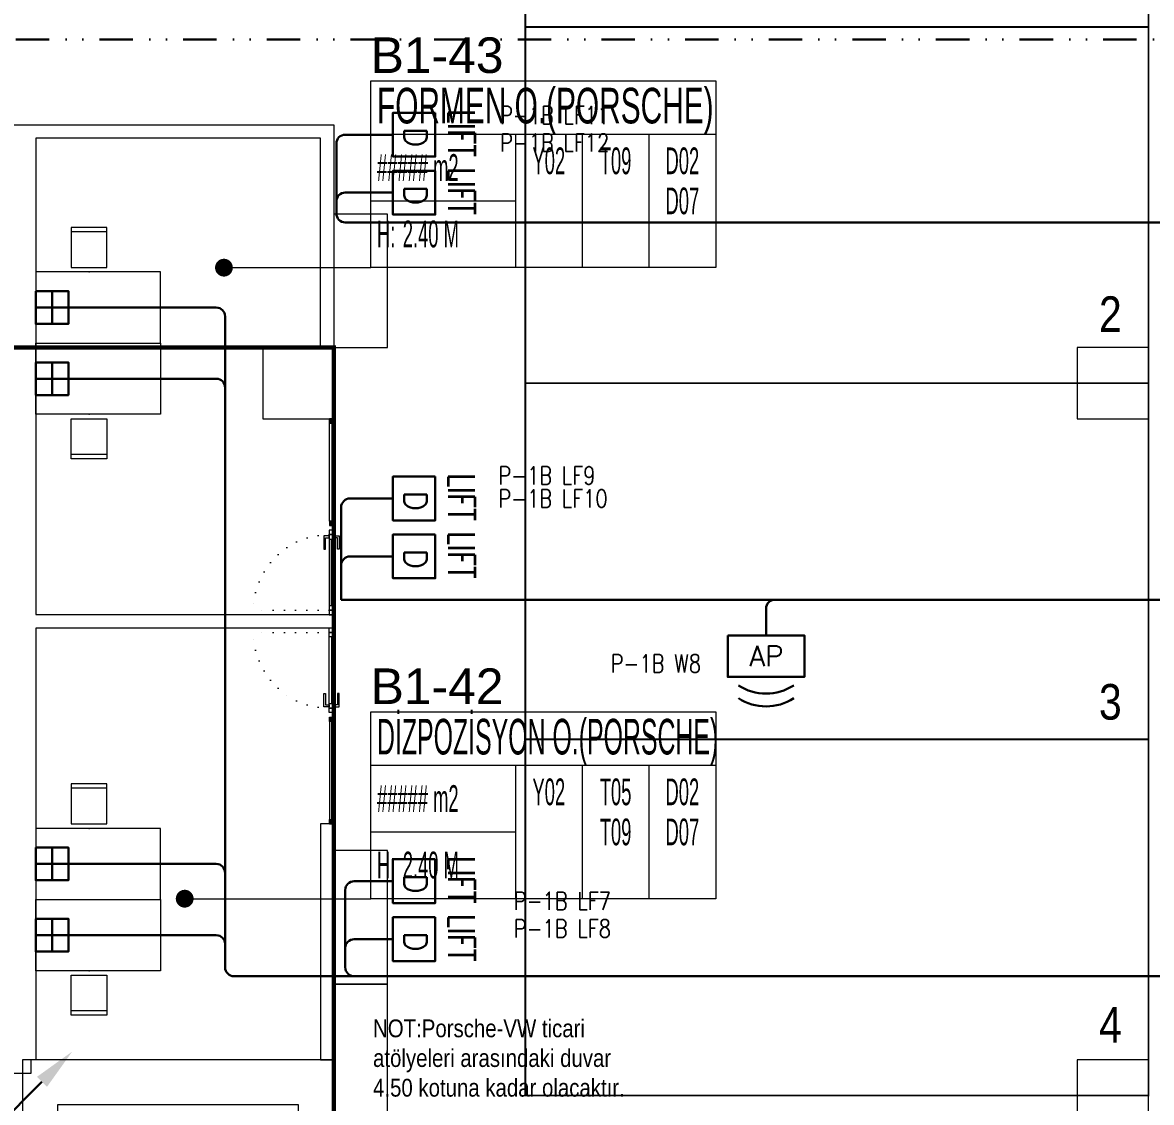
# Model space of a CAD drawing. Header units: metres. Extents: x -13621 to 152406, y -16073 to 22221.
# Drawn here: x 60090 to 61358, y 3232 to 4445 of the extents above; entities that cross this region are included whole.
import ezdxf
from ezdxf.enums import TextEntityAlignment as Align
from ezdxf.xclip import XClip

# ---------------------------------------------------------------- set-up
doc = ezdxf.new("R2010")
doc.units = ezdxf.units.M
doc.header["$LTSCALE"] = 100
doc.header["$MEASUREMENT"] = 0
doc.header["$XCLIPFRAME"] = 0
for name, pattern in [('DIVIDE2', [0.625, 0.25, -0.125, 0, -0.125, 0, -0.125]), ('DOT2', [0.125, 0, -0.125]), ('DOT5', [0.75, 0, -0.75]), ('HIDDEN', [0.375, 0.25, -0.125])]:
    doc.linetypes.add(name, pattern=pattern)
doc.layers.get('0').update_dxf_attribs({"color": 9, "lineweight": 9})
for name, color, linetype, lineweight in [('00', 9, 'Continuous', 9), ('01', 9, 'Continuous', 9), ('05', 9, 'Continuous', 9), ('06B', 9, 'Continuous', 9), ('06D', 9, 'Continuous', 9), ('10', 9, 'Continuous', 9), ('15', 9, 'Continuous', 9), ('20', 9, 'DOT2', 9), ('21', 9, 'Continuous', 9), ('21_mahal200', 9, 'Continuous', 9), ('Data  Tavan', 170, 'Continuous', 30), ('E-ACCESS POINT (KABLOSUZ ERİŞİM İÇİN)', 7, 'Continuous', 30), ('E-DATA LIFT PRIZI', 7, 'Continuous', 30), ('E-DUVARA MONTE PRİZ KUTUSU', 7, 'Continuous', 30), ('E-KABLO', 7, 'Continuous', 30), ('E-OK', 3, 'Continuous', 30), ('E-YAZI', 7, 'Continuous', 30)]:
    doc.layers.add(name, color=color, linetype=linetype, lineweight=lineweight)
doc.styles.add('Arial', font='arial.ttf', dxfattribs={"height": 2.5})
doc.styles.add('E-YAZI', font='txttw.shx')
doc.styles.add('MuuM_TEXT-STANDART', font='ARIALN.TTF')
doc.dimstyles.new('MuuM_DIM200', dxfattribs={"dimscale": 20, "dimtxt": 2, "dimasz": 1, "dimexe": 1, "dimexo": 1, "dimgap": 1, "dimtad": 1, "dimdec": 1, "dimrnd": 0.5, "dimdsep": 46, "dimtxsty": 'MuuM_TEXT-STANDART', "dimblk": 'ARCHTICK', "dimcen": 0, "dimdle": 0.15, "dimclrd": 256, "dimclre": 256, "dimclrt": 256, "dimadec": 0, "dimazin": 0, "dimtfac": 5, "dimtdec": 1, "dimtix": 1, "dimtmove": 2, "dimatfit": 3, "dimldrblk": 'DOT', "dimfxl": 3, "dimfxlon": 1, "dimtolj": 1, "dimlwd": -1, "dimlwe": -1, "dimarcsym": 0})

# ---------------------------------------------------------------- blocks, each defined once
blk = doc.blocks.new('10_DUVARA MONTE PRİZ KUTUSU')
at = {"layer": 'E-DUVARA MONTE PRİZ KUTUSU', "color": 4}
for p, q in [((0, 24.5), (0, -24.5)), ((24.5, 0), (-24.5, 0))]:
    blk.add_line(p, q, dxfattribs=at)
blk.add_lwpolyline([(-24.5, -24.5), (24.5, -24.5), (24.5, 24.5), (-24.5, 24.5)], close=True, dxfattribs=at)
blk = doc.blocks.new('E-DATA LIFT PRIZI')
at = {"layer": 'E-DATA LIFT PRIZI', "color": 2}
blk.add_line((0, 0), (0, 42), dxfattribs=at)
blk.add_lwpolyline([(-24.6, 89.6), (24.6, 89.6), (24.6, 42), (-24.6, 42)], close=True, dxfattribs=at)
at = {"layer": 'E-DATA LIFT PRIZI', "color": 2, "style": 'E-YAZI', "width": 0.7}
blk.add_text('LIFT', height=30, dxfattribs=at).set_placement((-28, 104.2))
at = {"layer": 'E-DATA LIFT PRIZI', "color": 2, "style": 'E-YAZI'}
blk.add_text('D', height=25.6, dxfattribs=at).set_placement((-8.8, 54.6))
blk = doc.blocks.new('*U201')
at = {"layer": 'E-OK', "color": 3, "linetype": 'Continuous'}
blk.add_line((-126.3, -126.2), (0, 0), dxfattribs=at)
at = {"layer": 'E-OK', "color": 4, "linetype": 'Continuous', "const_width": 30}
blk.add_lwpolyline([(-15, 0, 1), (15, 0, 1)], format="xyb", close=True, dxfattribs=at)
at = {"layer": 'E-OK', "color": 3, "linetype": 'Continuous'}
blk.add_solid([(-112.2, -140.4), (-140.4, -112.1), (-211.2, -211)], dxfattribs=at)
blk = doc.blocks.new('*U382')
at = {"layer": 'E-ACCESS POINT (KABLOSUZ ERİŞİM İÇİN)', "color": 4}
blk.add_lwpolyline([(-2.395, 3.237), (2.395, 3.237), (2.395, 0.647), (-2.395, 0.647)], close=True, dxfattribs=at)
at = {"layer": 'E-ACCESS POINT (KABLOSUZ ERİŞİM İÇİN)', "color": 3}
for centre in [(0, 2.797), (0, 1.993)]:
    blk.add_arc(centre, 3.191, 237.1828, 302.8172, dxfattribs=at)
at = {"layer": 'E-ACCESS POINT (KABLOSUZ ERİŞİM İÇİN)', "color": 3, "style": 'E-YAZI'}
blk.add_text('AP', height=1.28, dxfattribs=at).set_placement((-1.054, 1.311))
blk = doc.blocks.new('p-kolon_80x80')
blk.add_lwpolyline([(-40, -40), (40, -40), (40, 40), (-40, 40)], close=True)
blk = doc.blocks.new('1.bod.mimari.elk')
at = {"layer": '01'}
blk.add_lwpolyline([(4130, -5950), (4130, -5950), (4130, -5950), (4130, -5400), (4400, -5400), (4400, -5950), (4400, -5950), (4400, -5950), (4440, -5950), (4440, -5350), (4090, -5350), (4090, -5950), (4130, -5950)], dxfattribs=at)
for p in [(4400, -4590), (5315, -4590), (5315, -5390)]:
    blk.add_blockref('p-kolon_80x80', p, dxfattribs=at)
blk = doc.blocks.new('p-dilatasyon yeri')
at = {"layer": '06D'}
blk.add_lwpolyline([(5355, 80), (5355, 6454.5)], dxfattribs=at)
blk = doc.blocks.new('p-işyeri')
at = {"color": 0, "const_width": 2}
blk.add_lwpolyline([(200, 0), (200, 700), (-200, 700), (-200, 0)], close=True, dxfattribs=at)
blk = doc.blocks.new('p-al-01')
at = {"layer": '06B'}
for points in [[(27, 4.3), (27, 10.6), (42, 10.6), (42, 8.7), (29.3, 8.7), (29.3, 8.7), (29.3, 4.3), (27, 4.3)], [(27, -0.7), (27, -6.9), (42, -6.9), (42, -5), (29.3, -5), (29.3, -5), (29.3, -0.7), (27, -0.7)]]:
    blk.add_lwpolyline(points, dxfattribs=at)
at = {"layer": '06D'}
for p, q in [((115.7, 4.3), (28.8, 4.3)), ((28.8, -0.7), (115.7, -0.7))]:
    blk.add_line(p, q, dxfattribs=at)
at = {"layer": '10'}
for points in [[(25.7, -0.7), (25.7, 4.3), (20.7, 4.3), (20.7, -0.7)], [(30.7, -0.7), (30.7, 4.3), (25.7, 4.3), (25.7, -0.7)], [(110.7, -0.7), (110.7, 4.3), (105.7, 4.3), (105.7, -0.7)], [(115.7, -0.7), (115.7, 4.3), (110.7, 4.3), (110.7, -0.7)]]:
    blk.add_lwpolyline(points, close=True, dxfattribs=at)
at = {"layer": '15'}
blk.add_lwpolyline([(105.7, 1.8), (30.7, 1.8)], dxfattribs=at)
at = {"layer": '20'}
blk.add_lwpolyline([(110.7, -0.7), (110.7, -85.7)], dxfattribs=at)
blk.add_arc((110.7, -0.7), 85, 180, 270, dxfattribs=at)
blk = doc.blocks.new('prf-10x10')
blk.add_lwpolyline([(-5, -5), (5, -5), (5, 5), (-5, 5)], close=True)
at = {"color": 255}
blk.add_solid([(-5, -5), (5, -5), (-5, 5), (5, 5)], dxfattribs=at)
at = {"layer": '10'}
blk.add_point((0, 0), dxfattribs=at)
blk = doc.blocks.new('p-birim')
blk.add_lwpolyline([(0, 0), (1, 0), (1, 1), (0, 1)], close=True)
blk = doc.blocks.new('_ArchTick')
at = {"color": 0, "linetype": 'ByBlock', "const_width": 0.15}
blk.add_lwpolyline([(-0.5, -0.5), (0.5, 0.5)], dxfattribs=at)
blk = doc.blocks.new('_Dot')
at = {"color": 0, "linetype": 'ByBlock', "lineweight": -2}
blk.add_line((-0.5, 0), (-1, 0), dxfattribs=at)
at = {"color": 0, "linetype": 'ByBlock', "const_width": 0.5}
blk.add_lwpolyline([(-0.25, 0, 1), (0.25, 0, 1)], format="xyb", close=True, dxfattribs=at)
blk = doc.blocks.new('0_roomno2')
blk.add_lwpolyline([(19.375, -10.5), (0, -10.5), (0, 0), (19.375, 0)], close=True)
for points in [[(0, -3), (19.375, -3)], [(8.125, -3), (8.125, -10.5)], [(11.875, -3), (11.875, -10.5)], [(15.625, -3), (15.625, -10.5)], [(0, -6.75), (8.125, -6.75)]]:
    blk.add_lwpolyline(points)
at = {"style": 'MuuM_TEXT-STANDART', "width": 0.6}
blk.add_text('H:', height=1.5, dxfattribs=at).set_placement((0.35, -8.608), align=Align.MIDDLE_LEFT)
at = {"style": 'Arial'}
blk.add_attdef('ODANO', (0, 1.17), '', height=2, dxfattribs=at)
blk.add_attdef('MEKANADI', text='', height=2, dxfattribs=at).set_placement((0.35, -3), align=Align.BOTTOM_LEFT)
at = {"style": 'MuuM_TEXT-STANDART', "width": 0.6}
for tag, p in [('YER01', (10, -4.5)), ('TAVAN01', (13.75, -4.5)), ('DUVAR01', (17.5, -4.5)), ('YER02', (10, -6.75)), ('TAVAN02', (13.75, -6.75)), ('DUVAR02', (17.5, -6.75)), ('YER03', (10, -9)), ('TAVAN03', (13.75, -9)), ('DUVAR03', (17.5, -9))]:
    blk.add_attdef(tag, text='', height=1.5, dxfattribs=at).set_placement(p, align=Align.MIDDLE_CENTER)
for tag, p in [('M2', (0.35, -4.875)), ('TEMIZTAVANYUKSEKLIGI', (1.8, -8.608))]:
    blk.add_attdef(tag, text='', height=1.5, dxfattribs=at).set_placement(p, align=Align.MIDDLE_LEFT)
blk = doc.blocks.new('p-sandalye')
blk.add_line((-45, 20), (-45, -20))
blk.add_lwpolyline([(-5, 20), (-50, 20), (-50, -20), (-5, -20)], close=True)
blk.add_point((0, 0.1))
blk = doc.blocks.new('p-masa_servis')
at = {"linetype": 'DOT5'}
blk.add_lwpolyline([(0, 0), (0, 0)], dxfattribs=at)
blk.add_lwpolyline([(0, 0), (0, -80), (140, -80), (140, 0)], close=True)
for p, rotation in [((60, 0), 270), ((50, -110.1), 2.073722e-10)]:
    blk.add_blockref('p-sandalye', p, dxfattribs=dict(rotation=rotation))
blk = doc.blocks.new('1.bod.mimari1.elk')
at = {"layer": '00'}
for points in [[(3725, -4300), (4440, -4300), (4440, -4550), (4425, -4550), (4425, -4315), (4105, -4315), (4105, -4850), (4105, -4850), (4105, -4850), (4105, -4850), (4105, -4850), (4105, -4850), (4105, -4850), (4105, -4850), (4105, -4850), (4105, -4850), (4105, -4850), (4105, -4850), (4105, -4850), (4440, -4850), (4440, -4865), (4105, -4865), (4105, -5350), (4100, -5350)], [(4020, -5365), (4100, -5365), (4100, -5350)]]:
    blk.add_lwpolyline(points, dxfattribs=at)
blk.add_lwpolyline([(4440, -5350), (4440, -5085), (4425, -5085), (4425, -5350)], close=True, dxfattribs=at)
at = {"layer": '06D'}
for points in [[(4435, -4630), (4440, -4630), (4440, -4745), (4435, -4745)], [(4435, -5085), (4440, -5085), (4440, -4970), (4435, -4970)]]:
    blk.add_lwpolyline(points, close=True, dxfattribs=at)
at = {"layer": '15'}
for points in [[(4437.5, -4635), (4437.5, -4745)], [(4437.5, -5080), (4437.5, -4970)]]:
    blk.add_lwpolyline(points, dxfattribs=at)
at = {"layer": '20', "ltscale": 2, "const_width": 5}
blk.add_lwpolyline([(4440, -7830), (3660, -7830), (3660, -4550), (4440, -4550)], close=True, dxfattribs=at)
blk.add_blockref('p-dilatasyon yeri', (0, -8630))
at = {"rotation": 270}
blk.add_blockref('p-al-01', (4435.4, -4734.33), dxfattribs=at)
at = {"xscale": -1, "rotation": 270}
blk.add_blockref('p-al-01', (4435.4, -4980.67), dxfattribs=at)
at = {"layer": '05', "xscale": 60.00000000000003, "yscale": 150}
for p in [(4440, -4550), (4440, -5265), (4440, -5415)]:
    blk.add_blockref('p-birim', p, dxfattribs=at)
at = {"layer": '05'}
ref = blk.add_blockref('p-masa_servis', (4105, -4465), dxfattribs=at)
XClip(ref).set_block_clipping_path([(-55.5106706136, -84.5585723777), (163.3295749435, 61.9818189005)])
ref = blk.add_blockref('p-masa_servis', (4105, -4625), dxfattribs=dict(at, xscale=-1, rotation=180))
XClip(ref).set_block_clipping_path([(-55.5106706136, -84.5585723777), (163.3295749435, 61.9818189005)])
ref = blk.add_blockref('p-masa_servis', (4105, -5090), dxfattribs=at)
XClip(ref).set_block_clipping_path([(-55.5106706136, -84.5585723777), (163.3295749435, 61.9818189005)])
ref = blk.add_blockref('p-masa_servis', (4105, -5250), dxfattribs=dict(at, xscale=-1, rotation=180))
XClip(ref).set_block_clipping_path([(-55.5106706136, -84.5585723777), (163.3295749435, 61.9818189005)])
at = {"layer": '06D', "color": 89, "linetype": 'HIDDEN', "true_color": 0x2e4d23, "rotation": 90}
for p in [(5355, -3990), (5355, -4390), (5355, -4790), (5355, -5190)]:
    blk.add_blockref('p-işyeri', p, dxfattribs=at)
at = {"layer": '10', "extrusion": (0, 0, -1), "yscale": 0.5, "zscale": -1, "rotation": 270}
for p, xscale in [((-4437.5, -4632.5), -0.5), ((-4437.5, -4747.5), -0.5), ((-4437.5, -4967.5), 0.5), ((-4437.5, -5082.5), 0.5)]:
    blk.add_blockref('prf-10x10', p, dxfattribs=dict(at, xscale=xscale))
at = {"layer": '21_mahal200'}
ref = blk.add_blockref('0_roomno2', (4481.35, -4250.27), dxfattribs=dict(at, xscale=20, yscale=20, zscale=20))
ref.add_attrib('ODANO', 'B1-43', (4481.35, -4241.63), dxfattribs={"layer": '0', "height": 40, "style": 'Arial'})
ref.add_attrib('MEKANADI', 'FORMEN O.(PORSCHE)', dxfattribs={"layer": '0', "height": 40, "style": 'Arial', "width": 0.6}).set_placement((4488.35, -4310.27), align=Align.BOTTOM_LEFT)
ref.add_attrib('M2', '##### m2', dxfattribs={"layer": '0', "height": 30, "style": 'MuuM_TEXT-STANDART', "width": 0.6}).set_placement((4488.35, -4347.77), align=Align.MIDDLE_LEFT)
ref.add_attrib('TEMIZTAVANYUKSEKLIGI', '2.40 M', dxfattribs={"layer": '0', "height": 30, "style": 'MuuM_TEXT-STANDART', "width": 0.6}).set_placement((4517.35, -4422.43), align=Align.MIDDLE_LEFT)
ref.add_attrib('YER01', 'Y02', dxfattribs={"layer": '0', "height": 30, "style": 'MuuM_TEXT-STANDART', "width": 0.6}).set_placement((4681.35, -4340.27), align=Align.MIDDLE_CENTER)
ref.add_attrib('TAVAN01', 'T09', dxfattribs={"layer": '0', "height": 30, "style": 'MuuM_TEXT-STANDART', "width": 0.6}).set_placement((4756.35, -4340.27), align=Align.MIDDLE_CENTER)
ref.add_attrib('DUVAR01', 'D02', dxfattribs={"layer": '0', "height": 30, "style": 'MuuM_TEXT-STANDART', "width": 0.6}).set_placement((4831.35, -4340.27), align=Align.MIDDLE_CENTER)
ref.add_attrib('DUVAR02', 'D07', dxfattribs={"layer": '0', "height": 30, "style": 'MuuM_TEXT-STANDART', "width": 0.6}).set_placement((4831.35, -4385.27), align=Align.MIDDLE_CENTER)
ref = blk.add_blockref('0_roomno2', (4481.35, -4959.03), dxfattribs=dict(at, xscale=20, yscale=20, zscale=20))
ref.add_attrib('ODANO', 'B1-42', (4481.35, -4950.39), dxfattribs={"layer": '0', "height": 40, "style": 'Arial'})
ref.add_attrib('MEKANADI', 'DİZPOZİSYON O.(PORSCHE)', dxfattribs={"layer": '0', "height": 40, "style": 'Arial', "width": 0.5}).set_placement((4488.35, -5019.03), align=Align.BOTTOM_LEFT)
ref.add_attrib('M2', '##### m2', dxfattribs={"layer": '0', "height": 30, "style": 'MuuM_TEXT-STANDART', "width": 0.6}).set_placement((4488.35, -5056.53), align=Align.MIDDLE_LEFT)
ref.add_attrib('TEMIZTAVANYUKSEKLIGI', '2.40 M', dxfattribs={"layer": '0', "height": 30, "style": 'MuuM_TEXT-STANDART', "width": 0.6}).set_placement((4517.35, -5131.19), align=Align.MIDDLE_LEFT)
ref.add_attrib('YER01', 'Y02', dxfattribs={"layer": '0', "height": 30, "style": 'MuuM_TEXT-STANDART', "width": 0.6}).set_placement((4681.35, -5049.03), align=Align.MIDDLE_CENTER)
ref.add_attrib('TAVAN01', 'T05', dxfattribs={"layer": '0', "height": 30, "style": 'MuuM_TEXT-STANDART', "width": 0.6}).set_placement((4756.35, -5049.03), align=Align.MIDDLE_CENTER)
ref.add_attrib('DUVAR01', 'D02', dxfattribs={"layer": '0', "height": 30, "style": 'MuuM_TEXT-STANDART', "width": 0.6}).set_placement((4831.35, -5049.03), align=Align.MIDDLE_CENTER)
ref.add_attrib('TAVAN02', 'T09', dxfattribs={"layer": '0', "height": 30, "style": 'MuuM_TEXT-STANDART', "width": 0.6}).set_placement((4756.35, -5094.03), align=Align.MIDDLE_CENTER)
ref.add_attrib('DUVAR02', 'D07', dxfattribs={"layer": '0', "height": 30, "style": 'MuuM_TEXT-STANDART', "width": 0.6}).set_placement((4831.35, -5094.03), align=Align.MIDDLE_CENTER)
at = {"layer": '21', "style": 'MuuM_TEXT-STANDART'}
for s, p in [('2', (5299.38, -4544.5)), ('3', (5299.38, -4979.91)), ('4', (5299.38, -5342.67))]:
    blk.add_text(s, height=40, dxfattribs=at).set_placement(p, align=Align.BOTTOM_LEFT)
at = {"layer": '21', "insert": (4483.94, -5304.66), "char_height": 20, "width": 289.3932, "attachment_point": 1, "style": 'MuuM_TEXT-STANDART'}
blk.add_mtext('NOT:Porsche-VW ticari atölyeleri arasındaki duvar 4.50 kotuna kadar olacaktır.', dxfattribs=at)
at = {"layer": '21_mahal200'}
for points in [[(4316.46, -4460.27), (4481.35, -4460.27)], [(4272.37, -5169.03), (4481.35, -5169.03)]]:
    blk.add_leader(points, dimstyle='MuuM_DIM200', override={"dimasz": 1, "dimfxl": 10}, dxfattribs=at)

msp = doc.modelspace()

# ---------------------------------------------------------------- linework, layer by layer
at = {"layer": 'Data  Tavan'}
for p, q in [((60464.2, 4319.1), (60452.7, 4319.1)), ((60442.7, 4309.1), (60442.7, 4230.6)), ((60464.2, 4254), (60452.7, 4254)), ((60452.7, 4220.6), (61449.5, 4220.6)), ((60141.7, 4125), (60307.8, 4125)), ((60317.8, 4030), (60317.8, 4115)), ((60141.7, 4045), (60307.8, 4045)), ((60317.8, 3383.9), (60317.8, 4035)), ((60464.2, 3910.5), (60458.1, 3910.5)), ((60448.1, 3900.5), (60448.1, 3798.1)), ((60464.2, 3845.4), (60458.1, 3845.4)), ((60448.1, 3835.4), (60448.1, 3796.8)), ((60448.1, 3796.8), (61449.5, 3796.8)), ((60925.4, 3756.8), (60925.4, 3786.8)), ((60141.7, 3500), (60298.2, 3500)), ((60298.2, 3500), (60307.8, 3500)), ((60464.2, 3480.6), (60462.7, 3480.6)), ((60452.7, 3470.6), (60452.7, 3383.9)), ((60141.7, 3420), (60307.8, 3420)), ((60464.2, 3415.5), (60462.7, 3415.5)), ((60452.7, 3405.5), (60452.7, 3383.9)), ((60327.8, 3373.9), (61449.5, 3373.9))]:
    msp.add_line(p, q, dxfattribs=at)
for centre, start, end in [((60452.7, 4309.1), 90, 180), ((60452.7, 4244), 90, 180), ((60452.7, 4230.6), 180, 270), ((60307.8, 4115), 0, 90), ((60307.8, 4035), 0, 90), ((60458.1, 3900.5), 90, 180), ((60458.1, 3835.4), 90, 180), ((60935.4, 3786.8), 90, 180), ((60307.8, 3490), 0, 90), ((60462.7, 3470.6), 90, 180), ((60307.8, 3410), 0, 90), ((60462.7, 3405.5), 90, 180), ((60327.8, 3383.9), 180, 270), ((60462.7, 3383.9), 180, 270)]:
    msp.add_arc(centre, 10, start, end, dxfattribs=at)
at = {"layer": 'E-KABLO', "color": 6, "linetype": 'DIVIDE2', "ltscale": 1.5}
msp.add_line((61999.3, 4426.1), (58927.4, 4426.1), dxfattribs=at)

# ---------------------------------------------------------------- block references
at = {"layer": '06D'}
for name in ['1.bod.mimari.elk', '1.bod.mimari1.elk']:
    msp.add_blockref(name, (56000, 8630), dxfattribs=at)
at = {"layer": 'E-ACCESS POINT (KABLOSUZ ERİŞİM İÇİN)', "xscale": 18, "yscale": 18, "zscale": 18}
msp.add_blockref('*U382', (60925.4, 3698.5), dxfattribs=at)
at = {"layer": 'E-DATA LIFT PRIZI', "color": 1, "rotation": 270}
for p in [(60464.2, 4319.1), (60464.2, 4254), (60464.2, 3910.5), (60464.2, 3845.4), (60464.2, 3480.6), (60464.2, 3415.5)]:
    msp.add_blockref('E-DATA LIFT PRIZI', p, dxfattribs=at)
at = {"layer": 'E-DUVARA MONTE PRİZ KUTUSU', "color": 3, "xscale": -0.75, "yscale": 0.75, "zscale": 0.75, "rotation": 180}
for p in [(60123.4, 4125), (60123.4, 4045), (60123.4, 3500), (60123.4, 3420)]:
    msp.add_blockref('10_DUVARA MONTE PRİZ KUTUSU', p, dxfattribs=at)
at = {"layer": 'E-OK', "xscale": -0.4, "yscale": 0.4, "zscale": 0.4, "rotation": 90}
msp.add_blockref('*U201', (60061.5, 3204.7), dxfattribs=at)

# ---------------------------------------------------------------- texts
at = {"layer": 'E-YAZI', "color": 6, "style": 'E-YAZI', "width": 0.8}
for s, p in [('P-1B LF11', (60626.6, 4331)), ('P-1B LF12', (60626.6, 4300.1)), ('P-1B LF9', (60624.7, 3926.3)), ('P-1B LF10', (60624.7, 3900.4)), ('P-1B W8', (60750.9, 3715.1)), ('P-1B LF7', (60642.1, 3448.4)), ('P-1B LF8', (60642.1, 3417.5))]:
    msp.add_text(s, height=20, dxfattribs=at).set_placement(p)

doc.saveas('drawing.dxf')
